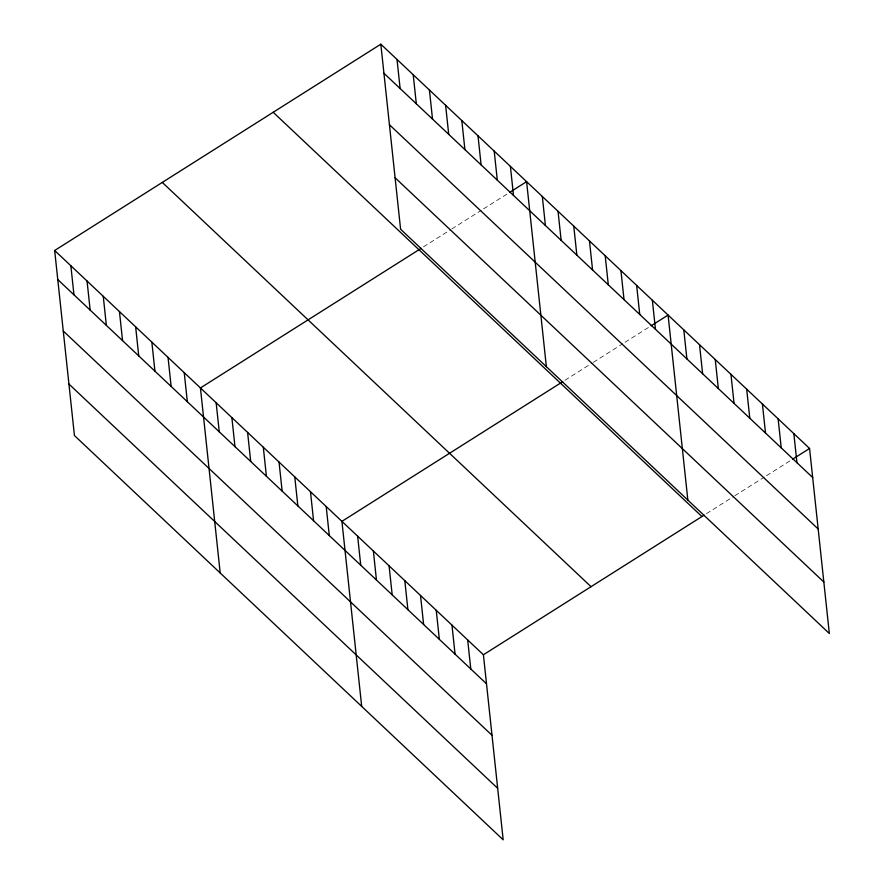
<?xml version="1.0" encoding="UTF-8"?>
<svg xmlns="http://www.w3.org/2000/svg" width="884" height="884" viewBox="0 0 884 884"><rect width="100%" height="100%" fill="white"/><g stroke="black" fill="none" stroke-linecap="round" stroke-linejoin="round"><path stroke-width="0.66" stroke-dasharray="4.42 3.31" d="M423.491 246.857L450.685 229.663M451.812 228.945L481.272 210.315M483.537 208.878L508.466 193.121M564.975 380.275L592.169 363.07M593.308 362.352L622.756 343.721M625.032 342.296L649.95 326.527M706.46 513.681L733.654 496.476M734.792 495.769L764.251 477.139M766.516 475.702L791.434 459.934"/><path stroke-width="1.33" d="M54.664 250.492L483.404 654.768L503.173 839.8L74.433 435.536L54.664 250.492L380.827 44.2L809.567 448.464L829.336 633.508L400.596 229.232L380.827 44.2M421.226 248.293L200.436 387.943L220.204 572.987M509.604 192.403L526.599 181.651L546.367 366.683M562.71 381.7L341.92 521.35L361.689 706.393M651.088 325.809L668.083 315.058L687.851 500.101M483.404 654.768L704.194 515.118M792.572 459.216L809.567 448.464M383.921 73.25L812.672 477.515M389.424 124.721L818.175 528.997M395.093 177.761L823.844 582.026M273.189 112.279L701.929 516.543M162.291 182.413L591.042 586.689M57.758 279.543L486.509 683.807M63.261 331.014L492.012 735.289M68.93 384.054L497.681 788.318M793.843 433.646L796.948 462.697M778.13 418.828L781.224 447.868M762.406 403.999L765.511 433.049M746.682 389.181L749.787 418.22M730.957 374.352L734.063 403.402M715.244 359.534L718.349 388.573M699.52 344.705L702.625 373.755M683.796 329.887L686.901 358.926M652.359 300.24L655.464 329.279M636.635 285.41L639.74 314.461M620.922 270.592L624.027 299.632M605.197 255.763L608.303 284.814M589.473 240.945L592.578 269.996M573.76 226.116L576.865 255.167M558.036 211.298L561.141 240.349M542.312 196.48L545.417 225.519M510.399 166.38L513.505 195.43M494.2 151.109L497.305 180.148M478.001 135.838L481.106 164.877M461.802 120.567L464.907 149.606M445.613 105.284L448.718 134.335M429.414 90.013L432.519 119.064M413.215 74.742L416.32 103.793M467.68 639.939L470.785 668.989M397.015 59.471L400.12 88.522M451.967 625.121L455.061 654.16M436.243 610.291L439.348 639.342M420.519 595.473L423.624 624.513M404.806 580.644L407.9 609.695M389.082 565.826L392.187 594.866M373.357 550.997L376.462 580.048M357.633 536.179L360.738 565.219M326.196 506.532L329.301 535.582M310.472 491.703L313.577 520.753M294.759 476.885L297.864 505.935M279.035 462.056L282.14 491.106M263.31 447.238L266.416 476.288M247.597 432.42L250.702 461.459M231.873 417.591L234.978 446.641M216.149 402.772L219.254 431.812M184.237 372.672L187.342 401.723M168.037 357.401L171.142 386.452M151.838 342.13L154.943 371.169M135.639 326.859L138.744 355.898M119.45 311.588L122.556 340.627M103.251 296.306L106.356 325.356M87.052 281.035L90.157 310.085M70.853 265.764L73.958 294.814"/></g></svg>
